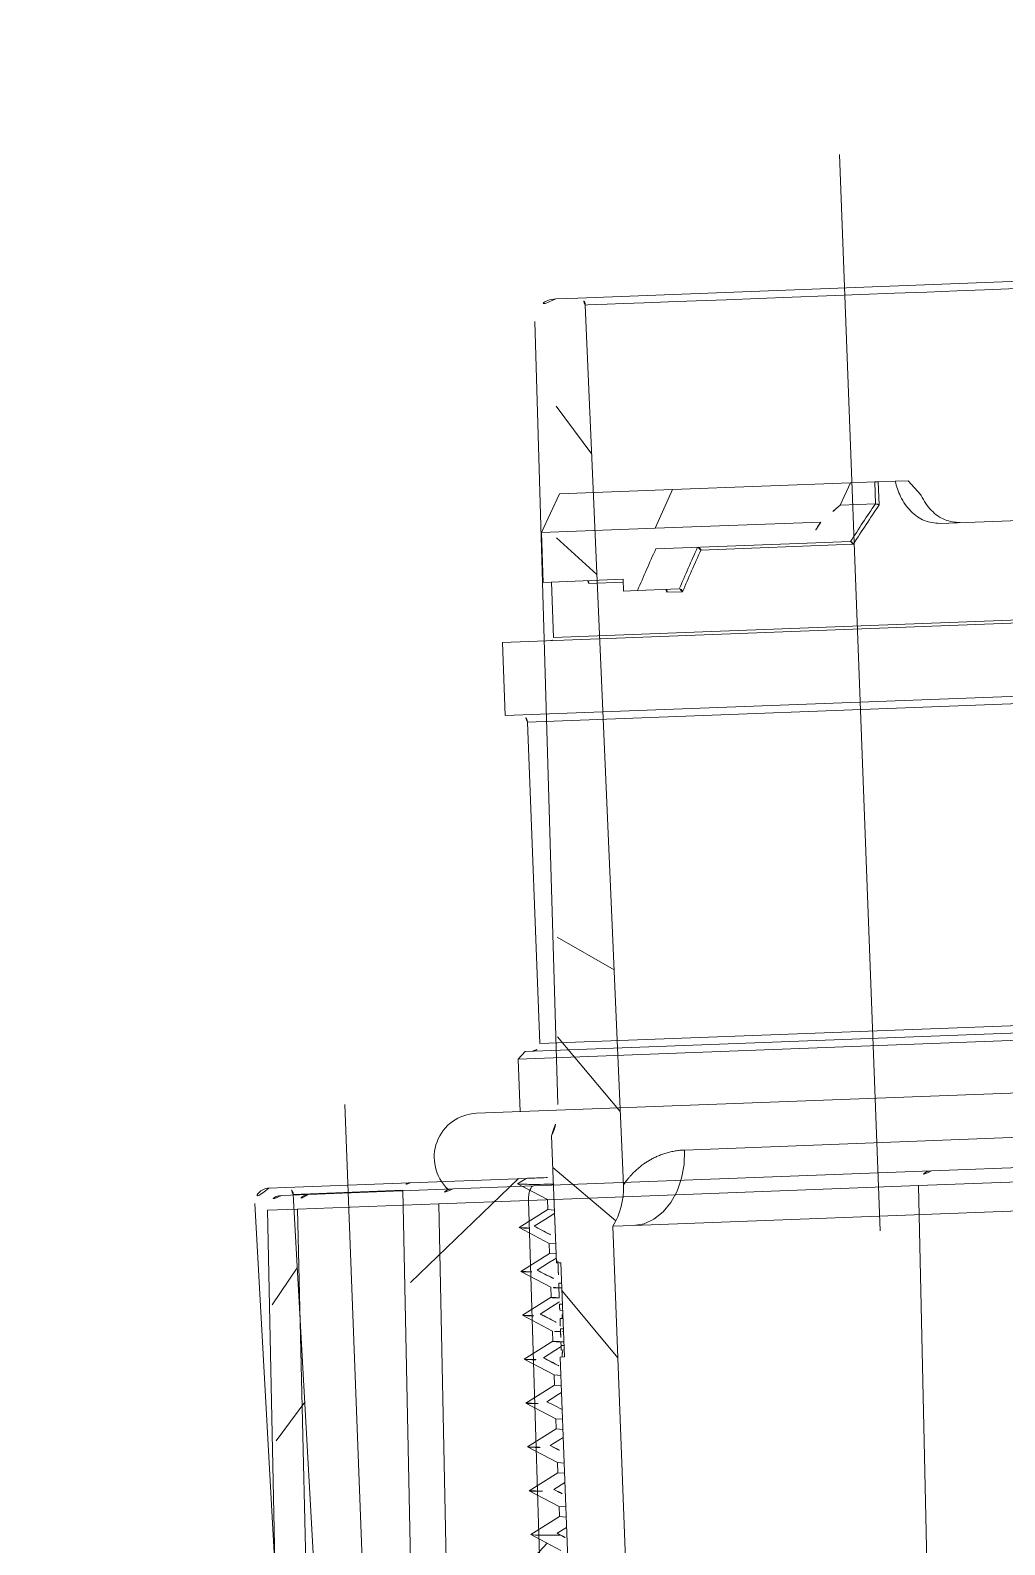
# Model space of a CAD drawing. Header units: metres. Extents: x 1956498 to 1957612, y 2277909 to 2278547.
# Drawn here: x 1957274.723 to 1957274.7896, y 2278124.4944 to 2278124.5979 of the extents above; entities that cross this region are included whole.
import ezdxf

# ---------------------------------------------------------------- set-up
doc = ezdxf.new("R2010")
doc.units = ezdxf.units.M
doc.linetypes.add('CENTERX2', pattern=[4, 2.5, -0.5, 0.5, -0.5])
for name, color, linetype in [('UBS-100-Circulation intérieure lourde', 252, 'Continuous'), ('UBS-100-HSI150-D3-58', 3, 'Continuous'), ('UBS-100-HSI150-D7-33', 5, 'Continuous'), ('UBS_400_DETAIL POSTE HTA TOOLKIT UBS', 7, 'Continuous')]:
    doc.layers.add(name, color=color, linetype=linetype)

# ---------------------------------------------------------------- blocks, each defined once
blk = doc.blocks.new('HSI 150 D7.33 PROFIL')
at = {"linetype": 'Continuous', "lineweight": 0}
h = blk.add_hatch(dxfattribs=at)
h.set_pattern_fill('ANSI34', color=5, scale=2, angle=90.0000000000002, style=0)
h.set_pattern_definition([(135.0000000000002, (-451.7999274479062, -412.9644927030749), (-26.94076836320737, -26.94076836320756), []), (135.0000000000002, (-451.7999274479062, -403.9842327030747), (-26.94076836320737, -26.94076836320756), []), (135.0000000000002, (-451.7999274479062, -395.0039727030744), (-26.94076836320737, -26.94076836320756), []), (135.0000000000002, (-451.7999274479062, -386.0236927030746), (-26.94076836320737, -26.94076836320756), [])])
edge = h.paths.add_edge_path(flags=0)
edge.add_line((18.33908186064946, 78.1500000000051), (19.02968078389131, 78.1500000000051))
edge.add_line((19.02968078389131, 78.1500000000051), (20.18438132227129, 80.1500000000051))
edge.add_line((20.18438132227129, 80.1500000000051), (21.33908186065128, 78.1500000000051))
edge.add_line((21.33908186064946, 78.1500000000051), (22.02968078389131, 78.1500000000051))
edge.add_line((22.02968078389131, 78.1500000000051), (23.18438132227129, 80.1500000000051))
edge.add_line((23.18438132227129, 80.1500000000051), (24.33908186065128, 78.1500000000051))
edge.add_line((24.33908186064946, 78.1500000000051), (25.02968078389131, 78.1500000000051))
edge.add_line((25.02968078389131, 78.1500000000051), (26.18438132227129, 80.1500000000051))
edge.add_line((26.18438132227129, 80.1500000000051), (27.33908186065128, 78.1500000000051))
edge.add_line((27.33908186064946, 78.1500000000051), (28.02968078389131, 78.1500000000051))
edge.add_line((28.02968078389131, 78.1500000000051), (29.18438132227129, 80.1500000000051))
edge.add_line((29.18438132227129, 80.1500000000051), (30.33908186065128, 78.1500000000051))
edge.add_line((30.33908186064946, 78.1500000000051), (31.02968078389131, 78.1500000000051))
edge.add_line((31.02968078389131, 78.1500000000051), (32.18438132227129, 80.1500000000051))
edge.add_line((32.18438132227129, 80.1500000000051), (33.33908186065128, 78.1500000000051))
edge.add_line((33.33908186064946, 78.1500000000051), (34.02968078389131, 78.1500000000051))
edge.add_line((34.02968078389131, 78.1500000000051), (35.18438132227129, 80.1500000000051))
edge.add_line((35.18438132227129, 80.1500000000051), (36.33908186065128, 78.1500000000051))
edge.add_line((36.33908186064946, 78.1500000000051), (37.02968078389131, 78.1500000000051))
edge.add_line((37.02968078389131, 78.1500000000051), (38.18438132227129, 80.1500000000051))
edge.add_line((38.18438132227129, 80.1500000000051), (38.52968078412778, 79.55192378824358))
edge.add_line((38.52968078412778, 79.55192378823995), (38.52968078412778, 87.49772409595607))
edge.add_arc((38.02968078412778, 87.49772409595971), 0.5, 0, 89.00000000000463)
edge.add_line((38.03840698734712, 87.99764794353541), (4.512228377690917, 88.58284956796342))
edge.add_arc((4.529680784127777, 89.58269726311846), 1, 180, 269.00000000000466, ccw=False)
edge.add_line((3.529680784127777, 89.58269726311846), (3.529680784127777, 93.91730273688881))
edge.add_arc((4.529680784127777, 93.91730273688881), 1, 90.99999999999449, 180, ccw=False)
edge.add_line((4.512228377690917, 94.91715043204385), (38.03840698734712, 95.50235205647186))
edge.add_arc((38.02968078412778, 96.00227590404756), 0.5, 270.9999999999962, 360.0000000000008)
edge.add_line((38.52968078412778, 96.00227590404756), (38.52968078412778, 97.14568507430158))
edge.add_arc((37.52968078412778, 97.14568507430522), 1, 0, 91.00000000000178)
edge.add_line((37.51222837769092, 98.14553276946026), (1.512228377690917, 97.51715043204604))
edge.add_arc((1.529680784127777, 96.51730273688736), 1, 91.00000000000178, 180)
edge.add_line((0.5296807841277769, 96.51730273688736), (0.5296807841277769, 85.79134863155923))
edge.add_arc((1.029680784127777, 85.79134863156287), 0.5, 180, 268.999999999973)
edge.add_line((1.020954580908437, 85.29142478398353), (3.238406987346025, 85.25271900825464))
edge.add_arc((3.229680784126685, 84.7527951606753), 0.5, -7.958078640513122e-13, 89.00000000000381, ccw=False)
edge.add_line((3.729680784126685, 84.7527951606753), (3.729680784126685, 78.1500000000051))
edge.add_line((3.729680784126685, 78.1500000000051), (4.029680783891308, 78.1500000000051))
edge.add_line((4.029680783891308, 78.1500000000051), (5.184381322271292, 80.1500000000051))
edge.add_line((5.184381322271292, 80.1500000000051), (6.339081860651277, 78.1500000000051))
edge.add_line((6.339081860649458, 78.1500000000051), (7.029680783891308, 78.1500000000051))
edge.add_line((7.029680783891308, 78.1500000000051), (8.184381322271292, 80.1500000000051))
edge.add_line((8.184381322271292, 80.1500000000051), (9.339081860651277, 78.1500000000051))
edge.add_line((9.339081860649458, 78.1500000000051), (10.02968078389131, 78.1500000000051))
edge.add_line((10.02968078389131, 78.1500000000051), (11.18438132227129, 80.1500000000051))
edge.add_line((11.18438132227129, 80.1500000000051), (12.33908186065128, 78.1500000000051))
edge.add_line((12.33908186064946, 78.1500000000051), (13.02968078389131, 78.1500000000051))
edge.add_line((13.02968078389131, 78.1500000000051), (14.18438132227129, 80.1500000000051))
edge.add_line((14.18438132227129, 80.1500000000051), (15.33908186065128, 78.1500000000051))
edge.add_line((15.33908186064946, 78.1500000000051), (16.02968078389131, 78.1500000000051))
edge.add_line((16.02968078389131, 78.1500000000051), (17.18438132227129, 80.1500000000051))
edge.add_line((17.18438132227129, 80.1500000000051), (18.33908186065128, 78.1500000000051))
h = blk.add_hatch(dxfattribs=at)
h.set_pattern_fill('ANSI34', color=5, scale=2, style=0)
h.set_pattern_definition([(45, (-451.7999274479062, -412.9644927030749), (-26.94076836320746, 26.94076836320746), []), (45, (-442.8196674479059, -412.9644927030749), (-26.94076836320746, 26.94076836320746), []), (45, (-433.8394074479056, -412.9644927030749), (-26.94076836320746, 26.94076836320746), []), (45, (-424.8591274479058, -412.9644927030749), (-26.94076836320746, 26.94076836320746), [])])
edge = h.paths.add_edge_path(flags=0)
edge.add_spline(control_points=[(-42.18747650339719, 76.50000000000364), (-42.21940463565443, 76.50000000000364), (-42.2515933274135, 76.5038193729124), (-42.28255304953018, 76.51162329729777), (-42.31608868634066, 76.52007652477914), (-42.34898597998836, 76.53343114234303), (-42.37806004763115, 76.55216065332934), (-42.39898626591275, 76.56564132071071), (-42.41838986647053, 76.58227311431256), (-42.43390673914655, 76.6017374834737), (-42.44491371180993, 76.61554463287757), (-42.45415210872488, 76.63107960425259), (-42.46047291289688, 76.64756712245435), (-42.46682336233425, 76.66413196892609), (-42.47031921587222, 76.68212920616861), (-42.47031921587222, 76.6998696217961)], knot_values=[0, 0, 0, 0, 9.57843967694358e-05, 9.57843967694358e-05, 9.57843967694358e-05, 0.0001999657453199459, 0.0001999657453199459, 0.0001999657453199459, 0.0002747402006094652, 0.0002747402006094652, 0.0002747402006094652, 0.0003275764189371982, 0.0003275764189371982, 0.0003275764189371982, 0.0003808495174563271, 0.0003808495174563271, 0.0003808495174563271, 0.0003808495174563271], weights=[1, 1, 1, 1, 1, 1, 1, 1, 1, 1, 1, 1, 1, 1, 1, 1], degree=3, periodic=0)
edge.add_line((-42.47031921587222, 76.6998696217961), (-42.47031921587222, 79.99999999998909))
edge.add_line((-42.47031921587222, 80.00000000000364), (-43.87224300451817, 80.00000000000364))
edge.add_line((-43.87224300451999, 80.00000000000364), (-46.47031921587404, 78.50000000000364))
edge.add_line((-46.47031921587222, 78.50000000000364), (-46.47031921587222, 74.75000000000364))
edge.add_line((-46.47031921587222, 74.75000000000364), (-45.47031921587222, 73.75000000000364))
edge.add_line((-45.47031921587222, 73.75000000000364), (35.02968078412778, 73.75000000000364))
edge.add_arc((37.77038427448679, 77.93193069980407), 5, 236.7604496358561, 270.2999999999885)
edge.add_line((37.79656409364179, 72.9319992385681), (98.03229874809949, 73.24739568995574))
edge.add_arc((98.02968078412778, 73.74738883617101), 0.5, 270.2999979438987, 360.0000000000008)
edge.add_line((98.52968078412778, 73.74738883617101), (98.52968078412778, 75.23942111666474))
edge.add_arc((97.02968078412778, 75.23942111666474), 1.5, 0, 89.49999999999977)
edge.add_line((97.04277058737534, 76.73936400126331), (43.48604810663528, 77.2067464376596))
edge.add_arc((43.52968078412778, 82.20655605297725), 5, 244.3309588677889, 269.5, ccw=False)
edge.add_line((41.36382009114823, 77.70000000000437), (38.42968078412741, 77.70000000000437))
edge.add_line((38.42968078412741, 77.70000000000437), (38.42968078412741, 77.70100000000457))
edge.add_line((38.42968078412741, 77.70100000000457), (32.67290367231908, 77.70100000000457))
edge.add_line((32.67290367231908, 77.70100000000457), (32.67290367231908, 77.4000000000051))
edge.add_line((32.67290367231908, 77.4000000000051), (26.22937280513179, 77.4000000000051))
edge.add_line((26.22937280513361, 77.4000000000051), (26.22937280513361, 77.70100000000457))
edge.add_line((26.22937280513361, 77.70100000000457), (9.9605674517843, 77.70100000000457))
edge.add_line((9.960567451782481, 77.70100000000457), (9.960567451782481, 77.75000000000364))
edge.add_line((9.960567451782481, 77.75000000000364), (9.339680784127268, 77.75000000000364))
edge.add_line((9.339680784127268, 77.75000000000364), (8.289680784127995, 79.5686533479493))
edge.add_line((8.289680784127995, 79.5686533479493), (7.239680784128723, 77.75000000000364))
edge.add_line((7.239680784126904, 77.75000000000364), (6.339680784127268, 77.75000000000364))
edge.add_line((6.339680784127268, 77.75000000000364), (5.289680784127995, 79.5686533479493))
edge.add_line((5.289680784127995, 79.5686533479493), (4.239680784128723, 77.75000000000364))
edge.add_line((4.239680784126904, 77.75000000000364), (3.339680784127268, 77.75000000000364))
edge.add_line((3.339680784127268, 77.75000000000364), (2.289680784127995, 79.5686533479493))
edge.add_line((2.289680784127995, 79.5686533479493), (1.529680784142329, 78.25229473422223))
edge.add_line((1.529680784142329, 78.25229473422223), (1.529680784127777, 79.50000000000364))
edge.add_line((1.529680784127777, 79.50000000000364), (1.029680784127777, 80.00000000000364))
edge.add_line((1.029680784127777, 80.00000000000364), (-8.470319215872223, 80.00000000000364))
edge.add_line((-8.470319215872223, 80.00000000000364), (-8.470319215872223, 79.00000000000364))
edge.add_arc((-8.970319215872223, 79.00000000000364), 0.5, 270, 360, ccw=False)
edge.add_line((-8.970319215872223, 78.50000000000364), (-30.97031921587222, 78.50000000000364))
edge.add_arc((-30.97031921587222, 79.00000000000364), 0.5, 180, 270, ccw=False)
edge.add_line((-31.47031921587222, 79.00000000000364), (-31.47031921587222, 80.00000000000364))
edge.add_line((-31.47031921587222, 80.00000000000364), (-36.47031921587222, 80.00000000000364))
edge.add_line((-36.47031921587222, 80.00000000000364), (-36.47031921587222, 76.70000000000437))
edge.add_arc((-36.67031921587295, 76.70000000000437), 0.2, 270, 360, ccw=False)
edge.add_line((-36.67031921587295, 76.50000000000364), (-42.18747650339901, 76.50000000000364))
at = {"color": 5, "linetype": 'Continuous', "lineweight": 15}
for p, q in [((37.51222837769092, 98.14553276946026), (1.512228377690917, 97.51715043204604)), ((38.52968078412778, 96.00227590404756), (38.52968078412778, 97.14568507430522)), ((38.03840698734712, 95.50235205647186), (4.512228377690917, 94.91715043204385)), ((38.03840698734712, 87.99764794353541), (38.03840698734712, 95.50235205647186)), ((38.52968078412778, 96.00227590404756), (38.52968078412778, 87.49772409595971)), ((4.512228377690917, 88.58284956796342), (38.03840698734712, 87.99764794353541)), ((38.52968078412778, 79.55192378823995), (38.52968078412778, 87.49772409595971)), ((13.02968078389131, 78.1500000000051), (14.18438132227129, 80.1500000000051)), ((14.18438132227129, 80.1500000000051), (15.33908186064946, 78.1500000000051)), ((16.02968078389131, 78.1500000000051), (17.18438132227129, 80.1500000000051)), ((17.18438132227129, 80.1500000000051), (18.33908186064946, 78.1500000000051)), ((19.02968078389131, 78.1500000000051), (20.18438132227129, 80.1500000000051)), ((20.18438132227129, 80.1500000000051), (21.33908186064946, 78.1500000000051)), ((22.02968078389131, 78.1500000000051), (23.18438132227129, 80.1500000000051)), ((23.18438132227129, 80.1500000000051), (24.33908186064946, 78.1500000000051)), ((25.02968078389131, 78.1500000000051), (26.18438132227129, 80.1500000000051)), ((26.18438132227129, 80.1500000000051), (27.33908186064946, 78.1500000000051)), ((28.02968078389131, 78.1500000000051), (29.18438132227129, 80.1500000000051)), ((29.18438132227129, 80.1500000000051), (30.33908186064946, 78.1500000000051)), ((31.02968078389131, 78.1500000000051), (32.18438132227129, 80.1500000000051)), ((32.18438132227129, 80.1500000000051), (33.33908186064946, 78.1500000000051)), ((34.02968078389131, 78.1500000000051), (35.18438132227129, 80.1500000000051)), ((35.18438132227129, 80.1500000000051), (36.33908186064946, 78.1500000000051)), ((37.02968078389131, 78.1500000000051), (38.18438132227129, 80.1500000000051)), ((38.18438132227129, 80.1500000000051), (38.52968078412778, 79.55192378823995)), ((9.960567451782481, 77.70100000000457), (26.22937280513361, 77.70100000000457)), ((14.58088400877568, 77.70100000000457), (14.20297464444229, 78.36313407273701)), ((15.33908186064946, 78.1500000000051), (15.28905057108932, 77.70100000000457)), ((15.33908186064946, 78.1500000000051), (16.02968078389131, 78.1500000000051)), ((15.97964949433117, 77.70100000000457), (16.02968078389131, 78.1500000000051)), ((17.6523538996862, 77.70100000000457), (17.206648781892, 78.46384070787462)), ((18.33908186064946, 78.1500000000051), (18.28905057108932, 77.70100000000457)), ((18.33908186064946, 78.1500000000051), (19.02968078389131, 78.1500000000051)), ((18.97964949433117, 77.70100000000457), (19.02968078389131, 78.1500000000051)), ((20.7342566906882, 77.70100000000457), (20.21170858442383, 78.59519729395106)), ((21.33908186064946, 78.1500000000051), (21.28905057108932, 77.70100000000457)), ((21.33908186064946, 78.1500000000051), (22.02968078389131, 78.1500000000051)), ((21.97964949433117, 77.70100000000457), (22.02968078389131, 78.1500000000051)), ((24.33908186064946, 78.1500000000051), (24.28905057108932, 77.70100000000457)), ((24.33908186064946, 78.1500000000051), (25.02968078389131, 78.1500000000051)), ((24.97964949433117, 77.70100000000457), (25.02968078389131, 78.1500000000051)), ((26.22937280513361, 77.70100000000457), (26.22937280513361, 77.4000000000051)), ((27.33908186064946, 78.1500000000051), (28.02968078389131, 78.1500000000051)), ((30.33908186064946, 78.1500000000051), (31.02968078389131, 78.1500000000051)), ((32.67290367231908, 77.70100000000457), (38.42968078412741, 77.70100000000457)), ((32.67290367231908, 77.4000000000051), (32.67290367231908, 77.70100000000457)), ((33.33908186064946, 78.1500000000051), (33.28905057108932, 77.70100000000457)), ((33.33908186064946, 78.1500000000051), (34.02968078389131, 78.1500000000051)), ((33.97964949433117, 77.70100000000457), (34.02968078389131, 78.1500000000051)), ((36.33908186064946, 78.1500000000051), (36.28905057108932, 77.70100000000457)), ((36.33908186064946, 78.1500000000051), (37.02968078389131, 78.1500000000051)), ((36.97964949433117, 77.70100000000457), (37.02968078389131, 78.1500000000051)), ((38.42968078412741, 77.70100000000457), (38.42968078412741, 77.70000000000437)), ((38.42968078412741, 77.70000000000437), (41.36382009114823, 77.70000000000437)), ((32.67290367231908, 77.4000000000051), (26.22937280513361, 77.4000000000051)), ((27.02057523765689, 77.60000000000218), (26.70647267355525, 77.60000000000218)), ((26.70647267355525, 77.60000000000218), (26.70647267355525, 77.4000000000051)), ((27.02057523765689, 77.60000000000218), (27.02057523765689, 77.4000000000051)), ((27.2708757184264, 77.60000000000218), (27.02057523765689, 77.60000000000218)), ((27.2708757184264, 77.60000000000218), (27.2708757184264, 77.4000000000051)), ((27.96372894072556, 77.4000000000051), (27.96612930260198, 77.46505424753923)), ((28.1620015197077, 77.60000000000218), (28.1620015197077, 77.4000000000051)), ((28.86031882740099, 77.60000000000218), (28.86031882740099, 77.4000000000051)), ((29.39878036586197, 77.60000000000218), (29.39878036586197, 77.4000000000051)), ((29.84259046201623, 77.60000000000218), (29.84259046201623, 77.4000000000051)), ((31.28620023765689, 77.60000000000218), (31.28620023765689, 77.4000000000051)), ((43.48604810663528, 77.20674643765597), (97.04277058737534, 76.73936400126331)), ((98.52968078412778, 73.74738883617101), (98.52968078412778, 75.23942111666474)), ((35.02968078412778, 73.75000000000364), (-45.47031921587222, 73.75000000000364)), ((35.02968078412778, 73.75000000000364), (35.02968078412778, 72.33876227049768)), ((98.52968078412778, 73.74738883617101), (98.52968078412778, 39.75261116383626)), ((37.79656409364179, 72.9319992385681), (98.03229874810131, 73.2473956899521)), ((35.02968078412778, 35.55623954323528), (35.02968078412778, 72.33876227049768)), ((40.0558606032846, 68.66113540116567), (40.0558606032846, 40.55617100447125))]:
    blk.add_line(p, q, dxfattribs=at)
at = {"color": 5, "linetype": 'CENTERX2', "lineweight": 0}
for p, q in [((44.03840698734712, 91.75000000000364), (-1.487771622309083, 91.75000000000364)), ((34.02968078412778, 55.50000000000364), (107.653353649057, 55.50000000000364))]:
    blk.add_line(p, q, dxfattribs=at)
at = {"color": 5, "linetype": 'Continuous', "lineweight": 15, "flags": 128}
for points in [[(23.21676838695566, 78.71809875663166), (22.93231672165166, 78.2103495759693), (22.64797767454547, 77.7025327922347), (22.64712005509682, 77.70100000000457)], [(23.8111809125021, 77.70100000000457), (23.67987886687843, 77.9256706450542), (23.21676838695566, 78.71809875663166)], [(26.94214973500129, 77.60000000000218), (26.685072559525, 78.03989979069229), (26.2218281894875, 78.83258464100436)], [(30.00910647583805, 77.60000000000218), (29.98377139514741, 77.64335866559486), (29.69031336010084, 78.14558437665983), (29.22688799201933, 78.93869156277287)], [(33.01207899764995, 77.70100000000457), (32.98900468804277, 77.74049966191524), (32.69560088073194, 78.24275932973615), (32.23194779455116, 79.03645326837068)], [(36.06909390221699, 77.70100000000457), (35.9942613110652, 77.8291485407135), (35.70093476454531, 78.33145657350542), (35.23700759708299, 79.12590068986538)], [(98.03229874810131, 40.25260431005518), (98.03229874828321, 40.42052401089677), (98.03229874882709, 40.92086475255928), (98.03229874972203, 41.7434410404021), (98.03229875094985, 42.8715075933178), (98.03229875248326, 44.28210022937128), (98.03229875429315, 45.94650335029655), (98.03229875634315, 47.83083450830236), (98.0322987585896, 49.89673415496509), (98.03229876098885, 52.10214653104777), (98.03229876348996, 54.40217580045646), (98.03229876604382, 56.75000000000364), (98.03229876859768, 59.09782419955081), (98.0322987710988, 61.39785346895951), (98.03229877349804, 63.60326584504219), (98.0322987757445, 65.66916549170492), (98.0322987777945, 67.55349664971072), (98.03229877960439, 69.217899770636), (98.0322987811378, 70.62849240668947), (98.03229878236561, 71.75655895960517), (98.03229878325874, 72.579135247448), (98.03229878380444, 73.0794759891105), (98.03229874810131, 73.2473956899521)], [(35.02968078412778, 72.33876227049768), (35.12639386399496, 71.61892239545341), (35.41279173566909, 70.92692969293785), (35.87779503105776, 70.28955406115347), (36.50341498982016, 69.7314525242582), (37.26544935874153, 69.27421536965267), (38.13441866150788, 68.93553092272123), (39.07670661908924, 68.72850126984486), (40.0558606032846, 68.66113540116567)]]:
    blk.add_lwpolyline(points, dxfattribs=at)
at = {"color": 5, "linetype": 'Continuous', "lineweight": 15}
for centre, radius, start, end in [((37.52968078412778, 97.14568507430522), 1.000000000000014, 0, 90.99999999997708), ((38.02968078412778, 96.00227590404756), 0.5, 270.9999999999771, 0), ((38.02968078412778, 87.49772409595971), 0.5, 0, 89.00000000002294), ((43.52968078412778, 82.20655605297725), 5.000000000000028, 244.3309588678749, 269.5000000000352), ((97.02968078412778, 75.23942111666474), 1.500000000000114, 0, 89.50000000003529), ((37.77038427448679, 77.93193069980407), 5.000000000000028, 236.7604496357939, 270.3000000000382), ((98.02968078412778, 73.74738883617101), 0.5000000000001137, 270.2999979438461, 0)]:
    blk.add_arc(centre, radius, start, end, dxfattribs=at)
for points, knots in [([(14.18438132227129, 80.1500000000051), (14.16524092347572, 80.06370063787836), (14.1279678132305, 79.89564532863005), (14.09142350424736, 78.71188842410265), (14.07364534177032, 78.13601154566277)], [0, 0, 0, 0, 0.5135176181554884, 1, 1, 1, 1]), ([(17.18438132227129, 80.1500000000051), (17.16523886663708, 80.06656717458827), (17.12912138099273, 79.909148297309), (17.09371002479566, 78.767624637283), (17.07706687194514, 78.23111446663825)], [0, 0, 0, 0, 0.530005211953032, 1, 1, 1, 1]), ([(20.18438132227129, 80.1500000000051), (20.16523579514069, 80.07084779720026), (20.13071610474071, 79.92813511467102), (20.09687119718001, 78.84500418636526), (20.08179756445861, 78.36260612482874)], [0, 0, 0, 0, 0.5546262700736838, 1, 1, 1, 1]), ([(23.18438132227129, 80.1500000000051), (23.16523266715012, 80.07520715571445), (23.1322006702394, 79.94618728535352), (23.09981426960439, 78.91742533019715), (23.0862022718029, 78.48503688328856)], [0, 0, 0, 0, 0.5797001971753953, 1, 1, 1, 1]), ([(26.18438132227129, 80.1500000000051), (26.1652295060394, 80.07961266994243), (26.13357568334141, 79.96327759033375), (26.10254041897861, 78.98488213690871), (26.09028271856005, 78.5984546775071)], [0, 0, 0, 0, 0.6050396002481392, 1, 1, 1, 1]), ([(29.18438132227129, 80.1500000000051), (29.16522634020839, 80.08402476294941), (29.13484171092568, 79.9793714088919), (29.10505074009779, 79.04735966502994), (29.09404049904333, 78.70290382219173)], [0, 0, 0, 0, 0.6304168428026673, 1, 1, 1, 1]), ([(32.18438132227129, 80.1500000000051), (32.16522320321747, 80.08839666525091), (32.13599928204894, 79.99442653209553), (32.10734624778706, 79.1048338138753), (32.09747708029317, 78.79842509437003)], [0, 0, 0, 0, 0.6555629185930093, 0.9999999999999999, 0.9999999999999999, 0.9999999999999999, 0.9999999999999999]), ([(35.18438132227129, 80.1500000000051), (35.16522013367285, 80.0926745673969), (35.13704888874236, 80.00839332385658), (35.10942787861677, 79.15727151817919), (35.10059380480016, 78.8850558090744)], [0, 0, 0, 0, 0.6801683292672124, 1, 1, 1, 1]), ([(38.18438132227129, 80.1500000000051), (38.16529509800603, 80.03067783389633), (38.12724727445857, 79.792812625019), (38.08664599423719, 78.82027085415757), (38.06588741184169, 77.82431935232307), (38.0633170708843, 77.70100000000457)], [0, 0, 0, 0, 0.4686328788647711, 0.9342057830117392, 1, 1, 1, 1]), ([(26.2218281894875, 78.83258464100436), (26.12680082675797, 78.66346128016085), (25.93674610127709, 78.3252145584338), (25.7248859115989, 77.94802354818967), (25.60810864521227, 77.73992249580988), (25.58626703216214, 77.70100000000457)], [0, 0, 0, 0, 0.4484169102679301, 0.8968338206295621, 1, 1, 1, 1]), ([(29.22688799201933, 78.93869156277287), (29.13166137651569, 78.76968836441665), (28.94120814549206, 78.4316819676751), (28.68988848288427, 77.9854601931147), (28.53386234216487, 77.70820126979743), (28.47297259208972, 77.60000000000218)], [0, 0, 0, 0, 0.3787841686274995, 0.7575683373237485, 1, 1, 1, 1]), ([(32.23194779455116, 79.03645326837068), (32.13653021062601, 78.86756555373722), (31.94569504276114, 78.52979012444848), (31.67529632643163, 78.05098328557142), (31.50038480215153, 77.74102206565658), (31.42080586493103, 77.60000000000218)], [0, 0, 0, 0, 0.352764715487097, 0.70552943102944, 1, 1, 1, 1]), ([(35.23700759708299, 79.12590068986538), (35.14140676741044, 78.95712408107283), (34.95020510805625, 78.61957086346229), (34.68127922205531, 78.14461366930846), (34.50801737634538, 77.83839475500645), (34.43027799536503, 77.70100000000457)], [0, 0, 0, 0, 0.3553870557578958, 0.7107741115636309, 0.9999999999999999, 0.9999999999999999, 0.9999999999999999, 0.9999999999999999]), ([(38.52968078412778, 79.55192378823995), (38.52968078412778, 79.42199221842748), (38.52968078412778, 79.21558120144618), (38.52968078412778, 78.41611958812427), (38.52968078412778, 77.8639271052125), (38.52968078412778, 77.70000000000437)], [0, 0, 0, 0, 0.5443278795271698, 0.8647264967487592, 1, 1, 1, 1]), ([(14.20297464444229, 78.36313407273701), (14.10624826628919, 78.1930367173336), (13.98066186219148, 77.97218780704861), (13.8546022462524, 77.75167444514591), (13.82563347520954, 77.70100000000457)], [0, 0, 0, 0, 0.7701978478493222, 1, 1, 1, 1]), ([(17.206648781892, 78.46384070787462), (17.1122515449606, 78.2943395454713), (16.97065406386537, 78.04008488273757), (16.82915302903712, 77.7857726805778), (16.78198493436867, 77.70100000000457)], [0, 0, 0, 0, 0.6666590125959277, 1, 1, 1, 1]), ([(20.21170858442383, 78.59519729395106), (20.11709331263773, 78.42582647739619), (19.95060235768869, 78.12779098633837), (19.78421739841542, 77.82969206006965), (19.71238747456664, 77.70100000000457)], [0, 0, 0, 0, 0.5682907628033587, 1, 1, 1, 1]), ([(27.33908186064946, 78.1500000000051), (27.31988367104168, 78.14438544555014), (27.30022889565953, 78.13863736154235), (27.28095727255823, 77.61222861819624), (27.28050958751555, 77.60000000000218)], [0, 0, 0, 0, 0.9767697281879999, 1, 1, 1, 1]), ([(27.97110851075558, 77.60000000000218), (27.97155619580008, 77.61222861819624), (27.99082781889956, 78.13863736154235), (28.01048259428353, 78.14438544555014), (28.02968078389131, 78.1500000000051)], [0, 0, 0, 0, 0.02323027181195511, 1, 1, 1, 1]), ([(30.33908186064946, 78.1500000000051), (30.31988367104168, 78.14438544555014), (30.30022889565953, 78.13863736154235), (30.28095727255823, 77.61222861819624), (30.28050958751555, 77.60000000000218)], [0, 0, 0, 0, 0.9767697281879999, 1, 1, 1, 1]), ([(30.96372894072556, 77.4000000000051), (30.96663397392513, 77.48230408010204), (30.98834915418411, 78.0975286962057), (31.01049638528275, 78.12564503469912), (31.02968078389131, 78.1500000000051)], [0, 0, 0, 0, 0.1337789125218674, 1, 1, 1, 1]), ([(26.22937280513361, 77.56013985471509), (26.34004664369786, 77.54801783354196), (26.46465668566816, 77.53436939063977), (26.68214868855648, 77.52362111290495), (26.70647267355525, 77.52241904136827)], [0, 0, 0, 0, 0.8881614740969277, 1, 1, 1, 1]), ([(28.1620015197077, 77.60000000000218), (27.99635002145624, 77.60000000000218), (27.70038216352441, 77.60000000000218), (27.40217712268168, 77.60000000000218), (27.2708757184264, 77.60000000000218)], [0, 0, 0, 0, 0.5596942161518095, 1, 1, 1, 1]), ([(28.86031882740099, 77.60000000000218), (28.85200253671246, 77.60000000000218), (28.83539590218243, 77.60000000000218), (28.65995500411191, 77.60000000000218), (28.42155310680755, 77.60000000000218), (28.24857211157359, 77.60000000000218), (28.1620015197077, 77.60000000000218)], [0, 0, 0, 0, 0.2800988790318837, 0.5593238488956382, 0.7794578810807787, 1, 1, 1, 1]), ([(28.86031882740099, 77.44500658566903), (28.9162331647276, 77.44349504815182), (29.0902697192887, 77.43879030166863), (29.27404694988581, 77.44136401240758), (29.39878036586197, 77.44311084323635)], [0, 0, 0, 0, 0.3212792707166176, 1, 1, 1, 1]), ([(29.84259046201623, 77.60000000000218), (29.69779112975448, 77.60000000000218), (29.43877160169905, 77.60000000000218), (29.41101863123367, 77.60000000000218), (29.39878036586197, 77.60000000000218)], [0, 0, 0, 0, 0.5590286313440581, 1, 1, 1, 1]), ([(31.28620023765689, 77.60000000000218), (30.97662253072122, 77.60000000000218), (30.42361125398747, 77.60000000000218), (30.02017961477577, 77.60000000000218), (29.84259046201623, 77.60000000000218)], [0, 0, 0, 0, 0.5598036061131139, 1, 1, 1, 1]), ([(32.80903677611786, 77.60000000000218), (32.70111529479254, 77.60000000000218), (32.48528213972713, 77.60000000000218), (31.96631470686771, 77.60000000000218), (31.54397638611044, 77.60000000000218), (31.28620023765689, 77.60000000000218)], [0, 0, 0, 0, 0.2804102852909987, 0.560795087712059, 1, 1, 1, 1]), ([(37.79656409364179, 72.9319992385681), (37.79942312102867, 72.93004035087506), (37.80515195954285, 72.92611518691774), (37.85328642380045, 72.89264396969884), (37.93271178583018, 72.8356232972692), (38.04514952423233, 72.75066987904938), (38.17863769286851, 72.64324188702085), (38.33021778456896, 72.5118970107651), (38.49579129972335, 72.3559503469769), (38.67070546249306, 72.17529661483786), (38.85098017580094, 71.96930099201927), (39.03171622070295, 71.7388413809349), (39.19647149940829, 71.5020613918241), (39.34321663694573, 71.26478276991838), (39.47186046050047, 71.03192081591624), (39.59300123174035, 70.78338414885002), (39.70536735340283, 70.51774432098682), (39.80680795316766, 70.23480905300312), (39.89507867786233, 69.93382268931236), (39.96746893893396, 69.61608453458393), (40.01830993922886, 69.29612863498187), (40.04986504327462, 68.97805287985466), (40.05386051672212, 68.7668573670162), (40.0558606032846, 68.66113540116567)], [0, 0, 0, 0, 0.04678783198456699, 0.09375213929857971, 0.1489001024825049, 0.20127148532841, 0.2537929635789044, 0.3066874386586906, 0.3596814977110896, 0.4136953180349466, 0.4677906259738006, 0.5221230921556279, 0.5765367878067232, 0.6192547756135635, 0.6620179336704879, 0.704928139909978, 0.7478937427420775, 0.7915278968940542, 0.8352361528126651, 0.8791977761880305, 0.9232601285336113, 0.9615849316049373, 1, 1, 1, 1])]:
    blk.add_open_spline(points, degree=3, knots=knots, dxfattribs=at)
blk = doc.blocks.new('HSI 150 D3.58 PROFIL')
at = {"color": 3, "linetype": 'Continuous', "lineweight": 15}
for p, q in [((-43.10000000000036, 71.4050140073814), (-43.10000000000036, -94.5949859926186)), ((-75.19684949293332, -91.5949859926186), (-75.19684949293332, 68.4050140073814)), ((-46.69684949293332, 68.4050140073814), (-46.69684949293332, -91.5949859926186)), ((-47.19684949293332, -91.0949859926186), (-47.19684949293332, 67.9050140073814)), ((-47.69684949293332, -90.0949859926186), (-47.69684949293332, 66.9050140073814)), ((-75.39684949293405, -88.0949859926186), (-75.39684949293405, 64.9050140073814)), ((-82.19684949293332, -36.95277548345621), (-82.19684949293332, -61.42148608719799)), ((-70.19684949293332, -91.5949859926186), (-70.19684949293332, -51.5949859926186)), ((-69.69684949293332, -50.8449859926186), (-69.69684949293332, -90.0949859926186)), ((-38, -63.65620862461947), (-38, -54.21864773421112)), ((-37.01745240643686, -54.09375820299829), (-37.01745240643686, -64.57776543989166)), ((-84.19684949293332, -62.64000680788376), (-85.19684949293332, -63.45865001411221)), ((-85.19684949293332, -63.45865001411221), (-85.19684949293332, -64.35954445492098)), ((-38, -90.87011205425733), (-38, -63.65620862461947)), ((-85.19684949293332, -65.50677020258445), (-85.19684949293332, -64.35954445492098)), ((-37.01745240643686, -64.57776543989166), (-1.01745240643686, -65.15694367718243)), ((-37.01745240643686, -64.57776543989166), (-37.01745240643686, -91.25796312069724)), ((-85.19684949293332, -65.50677020258445), (-83.61400678046266, -65.50677020258445)), ((-85.19684949293332, -65.7477160435883), (-85.19684949293332, -65.50677020258445)), ((-83.69597497921677, -65.7477160436465), (-85.19684949293332, -65.7477160435883)), ((-85.19684949293332, -65.7477160435883), (-85.19684949293332, -67.40728522241989)), ((-83.69684949294606, -65.76147039802527), (-83.69597497914219, -65.74771604368289)), ((-83.69684949294606, -68.18232131106197), (-83.69684949294606, -65.76147039802527)), ((-85.19684949293332, -67.40728522247082), (-83.69684949297516, -68.18232131113837)), ((-85.19684949293332, -79.57798018969697), (-85.19684949293332, -67.40728522241989)), ((-81.19684949293332, -67.5873155224399), (-81.19423794653267, -67.56050221362602)), ((-81.19684949293332, -67.5873155225454), (-81.19684949293332, -70.51842867369851)), ((-80.9968494929326, -67.38328907301911), (-80.9968494929326, -77.80457739081612)), ((-82.59877328157563, -69.53543592179994), (-82.59877328158109, -80.87701829535945)), ((-81.19684949293332, -70.51842867369851), (-81.19684949293332, -80.87701829535945)), ((-82.59877328158109, -80.87701829535945), (-85.19684949293332, -79.57798018969697)), ((-85.19684949293332, -87.30728522250502), (-85.19684949293332, -79.57798018969697)), ((-78.39684949293405, -79.37481675410163), (-78.39684949293405, -79.37921958533843)), ((-78.39684949293405, -79.37921958529842), (-78.39684949293405, -82.23457004671582)), ((-78.19684949291695, -79.15938039831963), (-78.19684949293332, -80.24266033068488)), ((-78.19684949293332, -80.24266033068488), (-78.35080039394234, -80.24266033068488)), ((-82.59877328158109, -80.87701829535945), (-82.59877328158109, -88.64932638874598)), ((-78.39684949293405, -82.23457004671582), (-78.39684949293405, -83.19693824270144)), ((-78.39684949293405, -83.19693824270144), (-79.19684949293332, -83.19693824269052)), ((-79.19684949293332, -83.19693824269052), (-79.19684949293332, -88.64932638874598)), ((-78.9968494929326, -83.19693824270144), (-78.9968494929326, -85.55435820782805)), ((-78.9968494929326, -85.55435820782805), (-79.07700266634674, -85.55435820782805)), ((-82.59877328158109, -88.64932638874598), (-85.19684949293514, -87.30728522249046)), ((-79.19684949293332, -88.64932638874598), (-82.59877328158109, -88.64932638874598)), ((-79.19684949293332, -88.0949859926186), (-75.39684949293405, -88.0949859926186)), ((-69.69684949293332, -90.0949859926186), (-47.69684949293332, -90.0949859926186)), ((-47.19684949293332, -91.0949859926186), (-46.69684949293332, -91.5949859926186)), ((-38, -96.38951156064286), (-38, -90.87011205425733)), ((-75.19684949293332, -91.5949859926186), (-70.19684949293332, -91.5949859926186)), ((-46.69684949293332, -91.5949859926186), (-43.10000000000036, -91.5949859926186)), ((-37.01745240643686, -91.25796312069724), (-1.01745240643686, -91.50171900559508)), ((-37.01745240643686, -91.25796312069724), (-37.01745240643686, -97.3893592557979)), ((-38, -106.279870366212), (-38, -96.38951156064286)), ((-37.01745240643686, -97.3893592557979), (-1.01745240643686, -98.01774159321576)), ((-37.01745240643686, -97.3893592557979), (-37.01745240643686, -107.0765376502677)), ((-38, -108.112288729506), (-38, -106.279870366212)), ((-37.01745240643686, -107.0765376502677), (-1.01745240643686, -107.5772255575612)), ((-37.01745240643686, -107.0765376502677), (-37.01745240643686, -109.112136424661)), ((-37.01745240643686, -109.112136424661), (-1.01745240643686, -109.7405187620752))]:
    blk.add_line(p, q, dxfattribs=at)
at = {"color": 3, "linetype": 'Continuous', "lineweight": 15, "flags": 128}
blk.add_lwpolyline([(-38, -90.87011205425733), (-37.98120856702735, -90.94495936285603), (-37.92554050401668, -91.01699369508788), (-37.83508797631839, -91.08350779430475), (-37.71325044915466, -91.14200187003007), (-37.56460692597466, -91.19027754725539), (-37.39474385638459, -91.2265204876785), (-37.21004518135669, -91.24936857772991), (-37.01745240643686, -91.25796312069724)], dxfattribs=at)
at = {"color": 3, "linetype": 'Continuous', "lineweight": 15}
for centre, radius, start, end in [((-37.03916516241043, -63.61634934716494), 0.9616612434350779, 182.3754963615517, 271.2937559986642), ((-75.39684949293405, -88.29498599261933), 0.2000000000000455, 0, 90), ((-69.69684949293332, -90.5949859926186), 0.5000000000000568, 90, 180), ((-47.69684949293332, -90.5949859926186), 0.5000000000000568, 0, 90), ((-40.10000000000036, -94.5949859926186), 3.000000000000009, 180, 314.4270040008097), ((-37, -96.38951156064286), 1, 180, 269.0000000000229), ((-37.09503479218256, -106.1679891311833), 0.9118549435700409, 187.0477398575801, 274.8807366379852), ((-37, -108.112288729506), 1.00000000000007, 180, 269.0000000000229)]:
    blk.add_arc(centre, radius, start, end, dxfattribs=at)
for centre, major_axis, ratio, start_param, end_param in [((-63.65542813692991, -11.66569667073782), (-66.42414846898377, 66.42414847069415), 0.5773502691896221, 1.830030252550944, 1.863686237892982), ((-63.51400678069149, -11.5949859926186), (66.51069344903999, -66.16428535554093), 0.5773463333434169, 4.968570452199137, 5.00376722989132), ((14.88614470075663, -50.93648309008859), (126.6627665305903, -98.8952996797749), 0.5085678802247583, 4.281702949754272, 4.293302228151195), ((-63.79684949315379, -11.5949859926186), (-69.28203230141735, 69.28203230320122), 0.5773502691896204, 1.857151794037512, 1.875142683175731), ((-81.0554281367331, -11.66569667073782), (-66.4241484702664, 66.42414847026669), 0.5773502691896204, 2.092551276626165, 2.129064089267149), ((-80.91400678049649, -11.5949859926186), (66.51069345032198, -66.16428535511284), 0.5773463333433796, 5.232646524591429, 5.269159805812451), ((-81.19684949291332, -11.5949859926186), (-69.28203230275506, 69.28203230275534), 0.5773502691896203, 2.094395102392936, 2.129402252168336)]:
    blk.add_ellipse(centre, major_axis=major_axis, ratio=ratio, start_param=start_param, end_param=end_param, dxfattribs=at)
for points, knots in [([(-82.19684949293332, -60.02150170411187), (-82.24284428397186, -60.37242775718187), (-82.33483633277501, -61.0742986836849), (-83.04874162183478, -61.98693058060235), (-83.76779229398562, -62.45398984872008), (-84.18102524544156, -62.6331462345006), (-84.19684949293332, -62.64000680788376)], [0, 0, 0, 0, 0.3293979761046917, 0.6588136180071801, 0.986934687250454, 1, 1, 1, 1]), ([(-82.19684949293332, -61.42148608719799), (-82.24258926569382, -61.7739141545826), (-82.33407110077678, -62.47878793058044), (-83.04804174563105, -63.39179373318257), (-84.03416831697177, -64.05624034337234), (-84.83472423982494, -64.2650782500532), (-85.19684949293332, -64.35954445492098)], [0, 0, 0, 0, 0.2618177103639088, 0.5236485263408204, 0.7845261111145898, 1, 1, 1, 1]), ([(-83.61400678046266, -65.50677020258445), (-83.61444139008745, -65.50749962514237), (-83.62380958387439, -65.52322263611131), (-83.64235374072632, -65.55957062531161), (-83.66642817615138, -65.62144491205254), (-83.68606154150257, -65.68764712666962), (-83.6926681859677, -65.72767904993452), (-83.69597497921677, -65.7477160436465)], [0, 0, 0, 0, 0.01218882540603602, 0.2627352733399033, 0.5171300319019344, 0.7583113244162485, 1, 1, 1, 1]), ([(-80.9968494929326, -67.38328907301911), (-80.99789478591993, -67.38358348589827), (-81.00497120540058, -67.38557660078732), (-81.03446287625229, -67.39510952230557), (-81.08327440127687, -67.41861007187981), (-81.13717868837375, -67.4609616252128), (-81.17765095973664, -67.50988477363353), (-81.1887058594566, -67.54362029959157), (-81.19423794652903, -67.56050221364785)], [0, 0, 0, 0, 0.01154587287702613, 0.07816319519818901, 0.3261532491355905, 0.5571406877847336, 0.7783845771632889, 1, 1, 1, 1]), ([(-80.9968494929326, -77.80457739081612), (-80.99788483108932, -77.80479668926273), (-81.01748913234223, -77.80894914211967), (-81.05874862073324, -77.82311473301525), (-81.11461566364778, -77.85841681466991), (-81.16025442487626, -77.90714504723655), (-81.19086665431314, -77.96268342011172), (-81.19485441543293, -78.0002349415845), (-81.19684945043628, -78.0190215733528)], [0, 0, 0, 0, 0.01032068072035325, 0.1954238166130781, 0.4105274360833594, 0.6110668282291967, 0.8054208193297037, 1, 1, 1, 1]), ([(-78.19684949291695, -79.15938039831963), (-78.19788505991528, -79.15958605996275), (-78.21753442546833, -79.16348838673366), (-78.25883738046832, -79.1772469047537), (-78.31472533773922, -79.212345221742), (-78.3603336483975, -79.26128886598599), (-78.39090858546115, -79.31743702254971), (-78.39486842850602, -79.35568281782616), (-78.39684949293405, -79.37481675410163)], [0, 0, 0, 0, 0.01031855459840989, 0.1957894099529399, 0.4107744050523649, 0.6112194028066892, 0.8054974901567935, 1, 1, 1, 1]), ([(-78.19684949293332, -80.24266033068488), (-78.19751660456677, -80.24236828019275), (-78.21236009007771, -80.23587004658111), (-78.2536689186636, -80.2220042787958), (-78.31207445814107, -80.21917208502782), (-78.36021379095473, -80.2421112018892), (-78.38823574313756, -80.27665191724736), (-78.39368913812541, -80.30694129885524), (-78.39642400688354, -80.32213137470535)], [0, 0, 0, 0, 0.00770014754890437, 0.1713311880024234, 0.4772838534839539, 0.698976253231945, 0.8490370782257972, 1, 1, 1, 1]), ([(-78.9968494929326, -85.55435820782805), (-78.99751657705747, -85.55419007623277), (-79.01459087376861, -85.54988667788348), (-79.05768844921113, -85.5443827063973), (-79.11622142333908, -85.55689792190606), (-79.16644382906088, -85.59349576963359), (-79.18265719655574, -85.63093297311207), (-79.18992563717984, -85.64771604367343)], [0, 0, 0, 0, 0.00864576056559785, 0.2212918519886987, 0.5574409241524767, 0.8016010944567438, 0.9999999999999999, 0.9999999999999999, 0.9999999999999999, 0.9999999999999999])]:
    blk.add_open_spline(points, degree=3, knots=knots, dxfattribs=at)
blk = doc.blocks.new('UBS_PDT C1752')
at = {"layer": 'UBS-100-HSI150-D3-58', "xscale": 0.001, "yscale": 0.001, "zscale": 0.001, "rotation": 180}
blk.add_blockref('HSI 150 D3.58 PROFIL', (2.667003043403383, 0.3529105691704899), dxfattribs=at)
at = {"layer": 'UBS-100-HSI150-D7-33', "xscale": 0.001, "yscale": 0.001, "zscale": 0.001}
blk.add_blockref('HSI 150 D7.33 PROFIL', (2.667003043403383, 0.3647253967938013), dxfattribs=at)

msp = doc.modelspace()

# ---------------------------------------------------------------- hatches: boundary and pattern name
at = {"layer": 'UBS-100-Circulation intérieure lourde', "transparency": 33554687}
h = msp.add_hatch(color=256, dxfattribs=at)
h.dxf.hatch_style = 1
edge = h.paths.add_edge_path()
edge.add_line((1957100.904591382, 2278468.555866703), (1957100.753361517, 2278472.558173093))
edge.add_line((1957100.753361517, 2278472.558173093), (1957132.816654769, 2278473.769706397))
edge.add_line((1957132.816654769, 2278473.769706397), (1957132.808612478, 2278474.269761042))
edge.add_line((1957132.808612478, 2278474.269761042), (1957136.783818054, 2278474.420594237))
edge.add_line((1957136.783818054, 2278474.420594237), (1957136.813778432, 2278473.92137124))
edge.add_line((1957136.813778432, 2278473.92137124), (1957168.819853343, 2278475.135793599))
edge.add_line((1957168.819853343, 2278475.135793599), (1957168.958625583, 2278471.138123934))
edge.add_arc((1957169.336977691, 2278460.238777386), 10.90591149256798, 91.98812632865867, 146.5138370634228)
edge.add_arc((1957147.782390997, 2278474.560560356), 14.97295363485333, 272.12011294739364, 326.31405675284907, ccw=False)
edge.add_line((1957148.336308048, 2278459.597856174), (1957137.373009112, 2278459.181870291))
edge.add_line((1957137.373009112, 2278459.181870291), (1957139.756809385, 2278396.356865772))
edge.add_arc((1957150.748899526, 2278396.773944095), 11.00000000018047, 182.1729597419471, 212.5768232497092)
edge.add_arc((1957160.318095263, 2278402.888247491), 22.35580085564231, 212.576823236195, 215.8159889456511)
edge.add_line((1957142.18976407, 2278389.805990803), (1957161.181589846, 2278366.263666817))
edge.add_line((1957161.181589846, 2278366.263666817), (1957173.172571108, 2278351.399553539))
edge.add_arc((1957181.763192118, 2278358.269868718), 11.0000000000305, 218.6509348811032, 236.6019506149951)
edge.add_line((1957175.708216624, 2278349.086336078), (1957180.739224132, 2278345.769243584))
edge.add_arc((1957186.794199627, 2278354.952776224), 10.99999999965227, 236.6019506092874, 248.5926727573044)
edge.add_line((1957182.779245289, 2278344.711675617), (1957212.706367968, 2278332.978949256))
edge.add_arc((1957216.721322306, 2278343.220049854), 10.99999999124453, 248.592672742742, 263.4648716894179)
edge.add_line((1957215.469386391, 2278332.291524964), (1957237.256257819, 2278329.795692536))
edge.add_arc((1957238.508193734, 2278340.724217435), 11.00000000050915, 263.4648716925292, 282.4663375182736)
edge.add_line((1957240.882719537, 2278329.983564418), (1957257.158739038, 2278333.581839886))
edge.add_arc((1957260.396728769, 2278318.935494864), 15.00000000056504, 70.81176229011601, 102.46633751617708, ccw=False)
edge.add_line((1957265.326820291, 2278333.102152818), (1957277.43753311, 2278328.887543925))
edge.add_line((1957277.43753311, 2278328.887543925), (1957282.107586167, 2278327.262334291))
edge.add_arc((1957285.722986615, 2278337.651216771), 10.99999998111232, 250.8117622640968, 275.210651010546)
edge.add_line((1957286.721981409, 2278326.696673925), (1957305.396247846, 2278327.397689088))
edge.add_arc((1957311.79115068, 2278336.347840748), 10.99999986384021, 234.4541106983642, 249.8540380461771)
edge.add_line((1957308.002608678, 2278326.020839901), (1957334.030594218, 2278316.471950349))
edge.add_line((1957334.030594218, 2278316.471950349), (1957351.043339089, 2278310.230483009))
edge.add_line((1957351.043339089, 2278310.230483009), (1957353.180141164, 2278309.252055776))
edge.add_line((1957353.180141164, 2278309.252055776), (1957355.121922724, 2278307.966086621))
edge.add_line((1957355.121922724, 2278307.966086621), (1957356.983712384, 2278306.241898282))
edge.add_line((1957356.983712384, 2278306.241898282), (1957357.869576325, 2278305.17477735))
edge.add_line((1957357.869576325, 2278305.17477735), (1957365.41469694, 2278294.107743418))
edge.add_line((1957365.41469694, 2278294.107743418), (1957367.833314173, 2278291.187657315))
edge.add_line((1957367.833314173, 2278291.187657315), (1957375.338810458, 2278282.125993856))
edge.add_line((1957375.338810458, 2278282.125993856), (1957391.693018509, 2278266.737307523))
edge.add_line((1957391.693018509, 2278266.737307523), (1957415.143981138, 2278246.4004236))
edge.add_arc((1957422.350790108, 2278254.710772837), 10.99999999805316, 229.0678792570999, 272.1729597533138)
edge.add_line((1957422.767868433, 2278243.718682698), (1957436.849690486, 2278244.252996251))
edge.add_arc((1957437.418433656, 2278229.263782424), 14.99999999824896, 18.602666770644987, 92.17295975412998, ccw=False)
edge.add_line((1957451.634737105, 2278234.048833751), (1957459.386959118, 2278211.017118323))
edge.add_line((1957459.386959118, 2278211.017118323), (1957459.859538958, 2278211.171857152))
edge.add_line((1957459.859538958, 2278211.171857152), (1957461.135928173, 2278207.380822813))
edge.add_line((1957461.135928173, 2278207.380822813), (1957460.660946449, 2278207.232124338))
edge.add_line((1957460.660946449, 2278207.232124338), (1957472.307757829, 2278172.629652306))
edge.add_line((1957472.307757829, 2278172.629652306), (1957482.139038813, 2278142.82980691))
edge.add_line((1957482.139038813, 2278142.82980691), (1957490.961148555, 2278124.362410211))
edge.add_line((1957490.961148555, 2278124.362410211), (1957501.430666543, 2278087.278296096))
edge.add_arc((1957489.981897774, 2278083.429523094), 12.07838399484327, -2.899720893765277, 18.581281932083016, ccw=False)
edge.add_arc((1957485.544816651, 2278082.818500897), 16.49999999976717, -85.94319670902001, 4.851017365581356e-09, ccw=False)
edge.add_line((1957486.712116225, 2278066.359843246), (1957468.603688631, 2278064.880594921))
edge.add_line((1957468.603688631, 2278064.880594921), (1957468.017484826, 2278072.056691711))
edge.add_line((1957468.017484826, 2278072.056691711), (1957452.169641392, 2278070.762106868))
edge.add_line((1957452.169641392, 2278070.762106868), (1957452.755845196, 2278063.58601008))
edge.add_line((1957452.755845196, 2278063.58601008), (1957439.457871038, 2278062.49971996))
edge.add_line((1957439.457871038, 2278062.49971996), (1957276.33056151, 2278056.440173714))
edge.add_line((1957276.33056151, 2278056.440173714), (1957276.365446014, 2278055.436294499))
edge.add_line((1957276.365446014, 2278055.436294499), (1957272.36788014, 2278055.29677117))
edge.add_line((1957272.36788014, 2278055.29677117), (1957272.333308326, 2278056.291691277))
edge.add_line((1957272.333308326, 2278056.291691277), (1957145.539253832, 2278051.581784401))
edge.add_line((1957145.539253832, 2278051.581784401), (1957145.575410645, 2278050.57795129))
edge.add_line((1957145.575410645, 2278050.57795129), (1957141.57784469, 2278050.438430268))
edge.add_line((1957141.57784469, 2278050.438430268), (1957141.542000643, 2278051.433301963))
edge.add_line((1957141.542000643, 2278051.433301963), (1957109.513162946, 2278050.243554987))
edge.add_line((1957109.513162946, 2278050.243554987), (1957109.364676943, 2278054.240904152))
edge.add_arc((1957108.934951128, 2278065.365050067), 11.13244297632317, 272.2122362774586, 329.7688181543946)
edge.add_arc((1957130.551031363, 2278050.802065572), 14.97289109195535, 92.14139192983538, 143.2535382792884, ccw=False)
edge.add_line((1957129.991559715, 2278065.764500505), (1957140.983981809, 2278066.172830197))
edge.add_line((1957140.983981809, 2278066.172830197), (1957139.700374595, 2278100.023537196))
edge.add_line((1957139.700374595, 2278100.023537196), (1957134.254311841, 2278099.816894541))
edge.add_line((1957134.254311841, 2278099.816894541), (1957133.799317311, 2278111.808265605))
edge.add_line((1957133.799317311, 2278111.808265605), (1957139.245398338, 2278112.014908954))
edge.add_line((1957139.245398338, 2278112.014908954), (1957135.885699768, 2278200.559537599))
edge.add_line((1957135.885699768, 2278200.559537599), (1957130.439624615, 2278200.352894474))
edge.add_line((1957130.439624615, 2278200.352894474), (1957129.984630086, 2278212.344265537))
edge.add_line((1957129.984630086, 2278212.344265537), (1957135.430704443, 2278212.550908633))
edge.add_line((1957135.430704443, 2278212.550908633), (1957128.486866818, 2278395.555306019))
edge.add_arc((1957124.389092964, 2278405.763550209), 10.99999999987719, 291.8714186655437, 362.1729597322981)
edge.add_line((1957135.381183105, 2278406.18062853), (1957135.179725075, 2278411.490050555))
edge.add_line((1957135.179725075, 2278411.490050555), (1957129.733644062, 2278411.283407202))
edge.add_line((1957129.733644062, 2278411.283407202), (1957129.278649522, 2278423.274778265))
edge.add_line((1957129.278649522, 2278423.274778265), (1957134.724730542, 2278423.481421619))
edge.add_line((1957134.724730542, 2278423.481421619), (1957133.375885425, 2278459.030205446))
edge.add_line((1957133.375885425, 2278459.030205446), (1957122.355004078, 2278458.612034686))
edge.add_arc((1957121.786260912, 2278473.601248515), 15.00000000047225, 218.0847095167218, 272.1729597360186, ccw=False)
edge.add_arc((1957101.321669703, 2278457.56377656), 11.00000000104933, 38.08470952014623, 92.17295973328002)
edge = h.paths.add_edge_path(flags=16)
edge.add_arc((1957181.763192115, 2278358.269868713), 14.99999999371181, 218.6509348683465, 236.6019506101183)
edge.add_line((1957173.506407352, 2278345.746869663), (1957178.537414862, 2278342.42977717))
edge.add_arc((1957186.794199627, 2278354.952776224), 14.99999999964584, 236.601950611236, 248.5926727572719)
edge.add_line((1957181.319261893, 2278340.987639032), (1957211.246384573, 2278329.254912671))
edge.add_arc((1957216.721322308, 2278343.220049864), 15.00000000022276, 248.5926727562651, 263.4648716904609)
edge.add_line((1957215.014136968, 2278328.317515911), (1957236.801008394, 2278325.821683482))
edge.add_arc((1957238.508193735, 2278340.724217433), 14.99999999803783, 263.4648716859144, 282.466337513755)
edge.add_line((1957241.746183464, 2278326.077872412), (1957258.022202966, 2278329.67614788))
edge.add_arc((1957260.396728768, 2278318.935494853), 11.00000001114596, 70.81176230296711, 102.4663374986028, ccw=False)
edge.add_line((1957264.012129219, 2278329.324377364), (1957266.630044662, 2278328.413325316))
edge.add_arc((1957262.59806393, 2278317.019735591), 12.08597350032316, -15.41110296215021, 70.51207012407531, ccw=False)
edge.add_line((1957274.249473271, 2278313.807973484), (1957271.268073141, 2278305.86399994))
edge.add_arc((1957284.375373826, 2278300.944785682), 14.00000000534359, 159.428716907625, 189.0600247172175)
edge.add_line((1957270.550039033, 2278298.740218142), (1957275.336335544, 2278268.724285087))
edge.add_line((1957275.336335544, 2278268.724285087), (1957280.981075901, 2278231.085650635))
edge.add_line((1957280.981075901, 2278231.085650635), (1957283.527617385, 2278205.796692873))
edge.add_arc((1957271.587998805, 2278204.594399987), 12.00000000110145, -23.736856637049584, 5.750173460289716, ccw=False)
edge.add_line((1957282.572844923, 2278199.763959449), (1957267.709824848, 2278165.964146144))
edge.add_arc((1957281.440882496, 2278159.926095472), 15.00000000091574, 156.2631433617379, 182.1273524674696)
edge.add_line((1957266.451220697, 2278159.369283854), (1957269.745535526, 2278070.955737291))
edge.add_line((1957269.745535526, 2278070.955737291), (1957260.790970654, 2278070.623107655))
edge.add_arc((1957261.332977255, 2278055.659967308), 14.97295362267295, 92.07450565045008, 146.2684495008284)
edge.add_arc((1957239.789797498, 2278069.998903105), 10.90591148178588, 272.12735244067653, 326.46822982138144, ccw=False)
edge.add_line((1957240.194633374, 2278059.100508125), (1957177.433644996, 2278056.769339506))
edge.add_arc((1957177.059529884, 2278067.931453968), 11.16838221888475, 214.7713054980718, 271.9196359207036, ccw=False)
edge.add_arc((1957156.534410311, 2278051.72215383), 15.02232377643744, 40.92128798083349, 92.07303260785335)
edge.add_line((1957155.99100252, 2278066.734645949), (1957144.981396258, 2278066.316923982))
edge.add_line((1957144.981396258, 2278066.316923982), (1957133.75025469, 2278362.334591734))
edge.add_arc((1957144.742344828, 2278362.751670063), 10.9999999976357, 111.87141570956379, 182.1729597764313, ccw=False)
edge.add_arc((1957144.742344829, 2278362.751670065), 10.99999999612718, 38.89346214562062, 111.87141571430351, ccw=False)
edge.add_line((1957153.303807609, 2278369.658286818), (1957170.048708923, 2278348.901257111))
edge = h.paths.add_edge_path(flags=16)
edge.add_line((1957272.025767218, 2278117.055929944), (1957270.448463843, 2278159.517766952))
edge.add_arc((1957281.440882495, 2278159.926095471), 11.00000000016977, 156.2631433570347, 182.1273524628736, ccw=False)
edge.add_line((1957271.371440221, 2278164.353999298), (1957286.234460295, 2278198.153812604))
edge.add_arc((1957271.587998805, 2278204.594399986), 16.00000000069108, 336.2631433642026, 365.7501734605682)
edge.add_line((1957287.507490244, 2278206.197457168), (1957284.908020246, 2278231.578369985))
edge.add_line((1957284.908020246, 2278231.578369985), (1957283.141755098, 2278243.447678879))
edge.add_line((1957283.141755098, 2278243.447678879), (1957279.289349033, 2278269.335863126))
edge.add_line((1957279.289349033, 2278269.335863126), (1957274.500134686, 2278299.370094582))
edge.add_arc((1957284.375373817, 2278300.944785681), 9.999999997873525, 159.4287168936976, 189.0600247196681, ccw=False)
edge.add_line((1957275.013016192, 2278304.458510152), (1957279.214042345, 2278315.652190693))
edge.add_arc((1957289.512635735, 2278311.787093775), 10.99999999983523, 92.17295974688648, 159.428716893729, ccw=False)
edge.add_line((1957289.095557411, 2278322.779183916), (1957301.544302269, 2278323.251532811))
edge.add_arc((1957301.961380593, 2278312.25944267), 11.00000000020696, 69.86190916283749, 92.17295974558272, ccw=False)
edge.add_line((1957305.748503915, 2278322.586964006), (1957349.677161311, 2278306.478234961))
edge.add_arc((1957345.888706479, 2278296.15120199), 10.9999999999216, 34.204252080570086, 69.85452193354149, ccw=False)
edge.add_line((1957354.986133919, 2278302.334794309), (1957362.212940238, 2278291.702569106))
edge.add_line((1957362.212940238, 2278291.702569106), (1957372.749401529, 2278278.981509413))
edge.add_line((1957372.749401529, 2278278.981509413), (1957390.450628952, 2278262.422152778))
edge.add_line((1957390.450628952, 2278262.422152778), (1957412.523323331, 2278243.378478422))
edge.add_arc((1957422.35079011, 2278254.710772843), 15.00000000369765, 229.0678792678687, 272.1729597435449)
edge.add_line((1957422.919533278, 2278239.72155901), (1957430.559142554, 2278240.004315736))
edge.add_arc((1957431.204720249, 2278229.013993205), 11.00926700150035, -17.187423331424725, 93.36172320916899, ccw=False)
edge.add_arc((1957456.112816926, 2278221.528227918), 15.00000000122331, 163.6102600524668, 198.6026667782063)
edge.add_line((1957441.896513475, 2278216.743176588), (1957448.83078015, 2278196.141592104))
edge.add_line((1957448.83078015, 2278196.141592104), (1957443.723001539, 2278194.452315055))
edge.add_line((1957443.723001539, 2278194.452315055), (1957447.491080675, 2278183.059265436))
edge.add_line((1957447.491080675, 2278183.059265436), (1957454.702656006, 2278185.444385089))
edge.add_arc((1957464.3856721, 2278196.864916577), 14.9729536219545, 229.7067093358074, 252.743763811032)
edge.add_arc((1957456.745409134, 2278172.140127023), 10.90543183860023, 18.592582549989572, 72.94415317579319, ccw=False)
edge.add_line((1957467.08168315, 2278175.617177936), (1957473.845246504, 2278155.202047458))
edge.add_line((1957473.845246504, 2278155.202047458), (1957477.609210234, 2278143.807640321))
edge.add_line((1957477.609210234, 2278143.807640321), (1957478.40640029, 2278141.363766999))
edge.add_line((1957478.40640029, 2278141.363766999), (1957487.216103178, 2278122.905521998))
edge.add_line((1957487.216103178, 2278122.905521998), (1957497.580171497, 2278086.1949215))
edge.add_arc((1957485.544823047, 2278082.818499441), 12.49999352979102, -22.360478287467117, 15.671044944006724, ccw=False)
edge.add_arc((1957486.932029705, 2278082.247852195), 10.99999999935515, 247.75017548248752, 337.6395266913348, ccw=False)
edge.add_line((1957482.766926096, 2278072.066893895), (1957479.962914685, 2278073.214035225))
edge.add_line((1957479.962914685, 2278073.214035225), (1957479.651977357, 2278077.020418486))
edge.add_line((1957479.651977357, 2278077.020418486), (1957439.883181602, 2278073.771769512))
edge.add_line((1957439.883181602, 2278073.771769512), (1957440.256840786, 2278069.19756778))
edge.add_line((1957440.256840786, 2278069.19756778), (1957439.017844782, 2278068.285330927))
edge.add_arc((1957432.49593442, 2278077.143360346), 10.99999999774903, 272.1729597327119, 306.36313923762015, ccw=False)
edge.add_line((1957432.913012741, 2278066.151270207), (1957308.215541744, 2278061.62734446))
edge.add_arc((1957307.807213225, 2278072.619763113), 11.00000000040244, 218.0391022470941, 272.1273524628285, ccw=False)
edge.add_arc((1957287.329862724, 2278056.598585999), 14.99999999341863, 38.03910222932938, 92.12735247566893)
edge.add_line((1957286.773051104, 2278071.58824779), (1957273.742215009, 2278071.102625302))
edge.add_line((1957273.742215009, 2278071.102625302), (1957272.471216512, 2278105.064200506))
edge.add_line((1957272.471216512, 2278105.064200506), (1957277.717598142, 2278105.259084572))
edge.add_line((1957277.717598142, 2278105.259084572), (1957277.272148847, 2278117.250814011))
edge.add_line((1957277.272148847, 2278117.250814011), (1957272.025767218, 2278117.055929944))

# ---------------------------------------------------------------- block references
at = {"layer": 'UBS_400_DETAIL POSTE HTA TOOLKIT UBS', "transparency": 33554687, "rotation": 92.17295973550951}
msp.add_blockref('UBS_PDT C1752', (1957275.303455647, 2278121.832682251, 617.7155460886104), dxfattribs=at)

doc.saveas('drawing.dxf')
